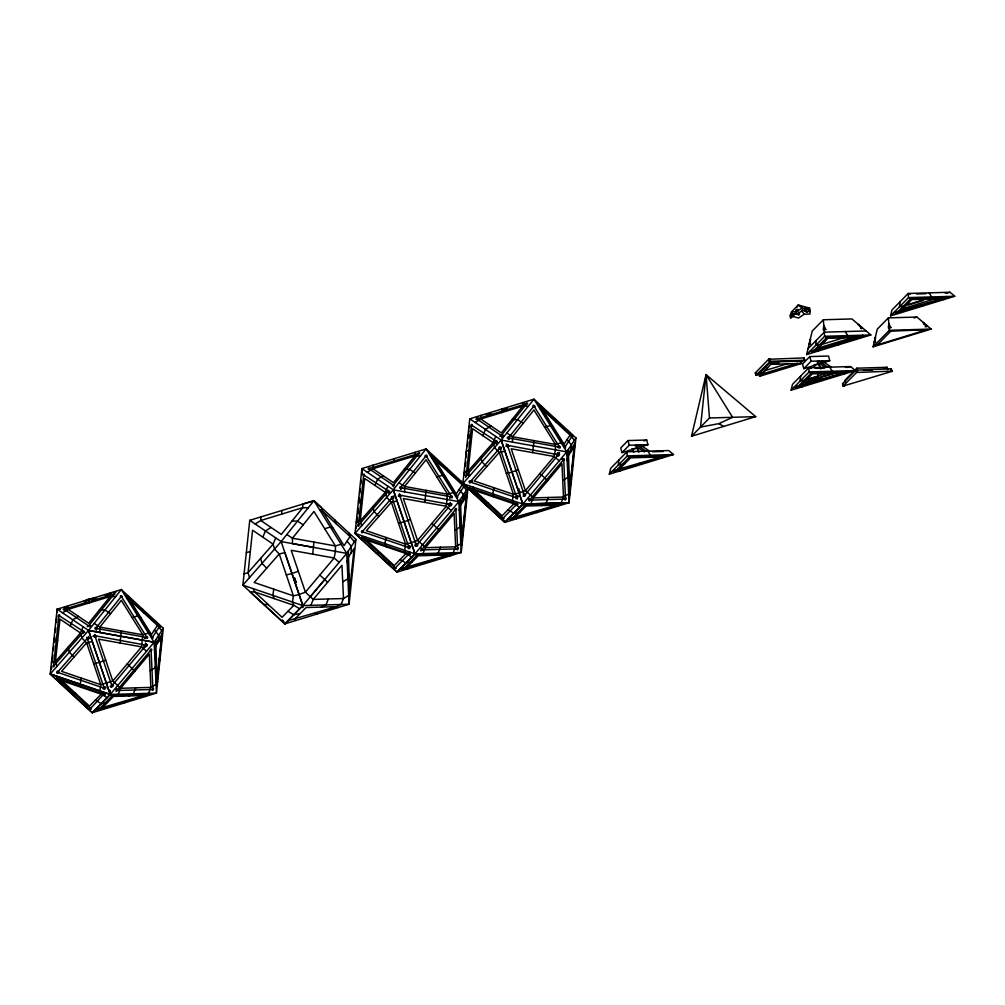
<?xml version="1.0" encoding="UTF-8"?>
<svg xmlns="http://www.w3.org/2000/svg" width="1005" height="1005" viewBox="0 0 1005 1005"><rect width="100%" height="100%" fill="white"/><g stroke="black" fill="none" stroke-linecap="round" stroke-linejoin="round"><path stroke-width="1.5" d="M99.859 632.472L99.859 627.082L121.329 600.324L142.798 634.808L141.542 646.868L112.799 681.038L100.789 684.719L61.556 671.34L86.606 642.823L92.259 641.491M121.329 630.952L120.06 643.012M312.681 554.144L313.949 542.084M404.613 491.872L404.613 486.483L426.095 459.725L447.564 494.209L446.295 506.256L417.565 540.426L411.259 542.763M426.095 490.34L424.826 502.4M512.475 442.1L512.487 436.723L533.957 409.965L555.426 444.436L555.426 449.825M533.957 440.579L532.688 452.639M281.764 514.083L281.84 510.515M68.227 605.789L68.139 609.369L62.561 612.849M89.156 602.95L89.231 599.369L90.061 599.457M155.147 644.695C154.883 641.693 154.707 648.878 155.147 644.695L161.968 634.318C162.408 630.148 162.257 637.296 161.968 634.318M260.835 516.922L260.76 520.502L255.17 523.982L249.755 520.301L242.871 585.136L284.804 623.879L349.074 604.231L355.933 539.409L313.949 500.691L249.755 520.301M372.981 465.189L372.905 468.77L367.315 472.25M393.91 462.338L393.998 458.757M415.002 452.338L414.927 455.918L393.445 482.676L372.905 468.77L414.927 455.918L420.429 456.006M459.913 504.095C459.662 501.106 459.448 508.291 459.913 504.095L466.986 492.236L461.509 545.2L461.672 542.826M466.735 493.719L466.848 494.674M480.855 415.417L480.767 418.997L475.177 422.477M501.784 412.578L501.859 408.997L502.889 409.625L507.387 408.256M567.775 454.323C567.549 451.295 567.31 458.494 567.775 454.323L574.596 443.946C575.048 439.801 574.86 447.037 574.596 443.946M58.554 672.672C56.958 668.111 55.451 675.574 58.554 672.672L103.113 687.86L104.332 686.867M88.49 636.529L88.88 637.685L86.606 639.13L58.152 671.516L59.295 670.787M363.308 532.06C361.712 527.512 360.217 534.974 363.308 532.06L407.879 547.26L409.098 546.255M387.428 491.998L388.634 490.34L388.583 492.136L387.478 492.262L389.45 492.89L387.478 492.262L359.024 524.648C358.772 529.095 356.285 523.731 359.024 524.648M389.412 492.626L387.44 491.696M393.257 495.917L393.445 496.822M471.182 481.998L469.925 483.053L469.008 481.558L469.699 480.779L471.182 481.998L472.325 481.269M495.289 442.238C499.322 436.547 493.103 446.522 497.274 442.866M809.414 342.931L809.502 344.426M155.725 639.821L156.981 679.782L156.064 684.317L150.863 687.395L120.613 688.287L112.799 681.038L98.591 639.155L141.542 646.868L146.567 651.227M158.463 641.919L158.727 635.261L154.418 629.997M348.333 550.966L349.602 590.915L348.672 595.45L343.484 598.528L313.233 599.42L305.42 592.171L291.199 550.288L334.15 558.001L339.175 562.36L302.857 605.588L284.867 623.866L250.107 591.819L254.604 591.945L293.837 605.312L299.704 608.729L302.807 605.575L281.136 541.569L255.17 523.982M351.084 553.052L351.348 546.393L347.039 541.13M460.478 499.221L461.747 539.17L460.818 543.705L455.629 546.795L425.379 547.675L422.577 544.823M463.23 501.319L463.493 494.648L459.185 489.385M568.353 449.461L569.609 489.41L568.679 493.945L563.491 497.035L533.24 497.915L530.439 495.063M571.091 451.547L571.355 444.888L567.046 439.625M469.26 427.565L469.511 426.082L469.536 427.703M810.168 310.47L809.967 314.012L804.239 314.201L798.611 318.032L793.133 316.5L790.583 318.02L789.955 315.696L791.563 311.852L798.259 304.98L809.528 308.146L810.168 310.47L808.962 311.525L802.731 310.47L796.99 314L792.204 314.188L790.583 318.02M92.912 636.266L94.583 636.567L94.709 634.62M144.795 645.901L144.393 644.745L145.574 646.29L146.768 646.19L147.094 644.469L146.014 643.954L144.921 644.971L95.098 635.776M398.445 496.168L399.751 495.478L399.462 494.008M449.16 504.146C449.021 506.834 452.526 504.095 450.353 503.028M449.725 505L450.466 503.417L451.999 504.158L450.944 505.804L448.682 504.56L450.064 505.515L417.427 544.333L415.517 543.617L417.64 544.572L417.54 546.067L415.492 545.69L416.547 544.044L416.271 545.841L414.6 545.539M506.005 446.308L507.739 445.077L506.143 444.034M117.773 690.209L116.58 689.769L116.065 691.453L117.773 690.209L116.178 688.99L117.698 690.485L152.057 689.48C155.021 685.887 152.722 692.897 152.057 689.48M456.823 548.881C457.476 552.285 459.788 545.288 456.823 548.881L422.452 549.886L420.957 548.14L422.552 549.346L420.831 550.853L421.334 549.17L422.552 549.346M52.197 661.014L52.838 654.996M53.315 650.474L53.793 645.951M54.27 641.429L54.76 636.881M55.237 632.333L55.727 627.798M56.368 621.731L56.795 616.58M54.509 642.195L54.835 639.167M53.692 664.858C55.928 667.069 50.853 667.81 53.692 664.858L58.818 616.681C61.657 613.728 56.582 614.47 58.818 616.681M110.047 686.39C113.565 687.985 110.148 682.006 112.673 684.933L145.31 646.127C143.213 646.052 146.655 645.449 145.474 642.949M156.918 683.425L156.705 685.825L162.019 635.235M121.304 589.558L163.312 628.276L156.453 693.098L92.246 712.733L50.25 673.991L57.134 609.181L121.329 589.558L154.142 642.233L156.453 693.098L110.236 694.442L50.25 673.991L88.515 630.437L121.329 589.558M355.016 533.391L361.901 468.581L426.095 448.946L468.079 487.676L461.22 552.499L397.013 572.134L355.016 533.391L393.282 489.824L426.095 448.946L458.896 501.633L461.22 552.499L415.002 553.843L397.013 572.134L355.016 533.391L414.952 553.83L397 572.121M356.8 521.922L357.277 517.399M357.755 512.877L358.232 508.367M358.873 502.337L359.35 497.789M359.84 493.254L360.318 488.706M360.808 484.159L361.122 481.131M357.014 522.801L357.34 519.773M357.981 513.718L358.308 510.691M358.458 524.258L363.571 476.069C366.423 473.129 361.348 473.87 363.571 476.069M449.913 505.415L450.24 502.337M502.387 518.48L504.824 522.374L522.864 504.083L569.069 502.739L504.874 522.361L462.878 483.631L469.762 418.809L501.143 440.064L566.757 451.873L575.94 437.904L533.957 399.186L469.75 418.821M464.335 475.164L464.825 470.642M465.302 466.132L465.78 461.609M466.257 457.099L466.32 451.22L470.327 449.939M467.388 446.522L467.865 441.974M468.343 437.426L468.833 432.879M468.581 438.193L468.908 435.165M471.433 426.308C469.209 424.097 474.285 423.356 471.433 426.308L466.32 474.498C464.159 482.186 467.576 471.081 468.305 475.126M557.775 455.654L558.102 452.577M569.546 493.066L569.332 495.465L574.646 444.863M569.081 502.726L566.757 451.873L533.957 399.186L501.143 440.064L522.876 504.045L569.081 502.726L575.94 437.904M618.841 460.026L618.314 465.039L624.67 463.833M706.05 374.664L700.498 427.112L718.902 423.62L732.595 417.301L706.05 374.664L691.503 436.258L755.71 416.635L706.05 374.664L709.492 417.98L691.503 436.258M800.658 376.046L800.131 381.058L806.487 379.852M816.173 340.444L815.645 345.444L822.002 344.238M900.078 301.739L899.538 306.739L905.907 305.533M861.436 328.334L861.461 327.027L861.725 328.283L860.732 328.509M81.179 678.023L80.224 684.217L81.606 687.495M273.787 589.156L272.832 595.349L274.214 598.628M385.933 537.424L384.978 543.617L386.36 546.896M493.807 487.651L492.852 493.844L494.234 497.123M512.462 500.54L513.417 494.347L499.234 452.451L494.535 447.589L493.128 442.64L495.729 436.396M96.932 628.514C94.156 631.366 94.545 624.695 96.932 628.514L145.725 637.283C148.112 641.102 148.501 634.431 145.725 637.283M401.699 487.902C398.922 490.754 399.312 484.083 401.699 487.902L450.479 496.684C452.866 500.503 453.255 493.832 450.479 496.684M558.353 446.911C561.129 444.059 560.74 450.743 558.353 446.911L509.56 438.142C509.585 436.346 506.131 436.811 507.538 438.469C511.306 438.406 507.399 440.579 508.97 437.188L533.366 406.799C537.964 407.477 531.344 402.955 533.366 406.799M356.273 528.278L356.285 526.369M82.737 631.994L83.465 633.137L83.704 630.889L82.737 631.994L84.809 632.321L59.496 615.889M555.438 449.8L554.157 456.496L525.427 490.666L519.12 492.99M154.544 651.026L155.461 646.491L161.466 637.346L156.981 679.782L157.647 681.905M156.227 663.137L155.298 667.672L150.109 670.75M347.152 562.159L348.082 557.624L354.087 548.491L349.602 590.915L350.255 593.038M348.836 574.27L347.918 578.805L342.73 581.882M459.298 510.414L460.227 505.879L466.232 496.746L461.747 539.17L462.401 541.293M460.981 522.525L460.064 527.06L454.876 530.15M567.159 460.654L568.089 456.119L574.094 446.986L569.609 489.41L570.275 491.533M568.843 472.765L567.926 477.3L562.737 480.377M313.799 501.332L313.949 500.691L346.75 553.366L349.074 604.231L302.857 605.588L284.88 552.624L279.227 553.956L254.177 582.473L293.41 595.852L299.063 594.52M609.319 474.184L610.713 468.292L626.982 451.76L668.777 450.542L673.526 454.549L609.319 474.184L627.308 455.893L673.526 454.549M791.136 390.204L792.53 384.312L808.799 367.78L850.594 366.561L855.343 370.569L791.136 390.204L809.126 371.913L855.343 370.569M806.651 354.589L812.216 331.072L823.334 319.766L851.901 318.937L870.858 334.966L806.651 354.589L824.64 336.298L870.858 334.966M873.081 346.825L877.252 329.188L888.37 317.882L916.937 317.052L931.158 329.075L873.081 346.825L889.35 330.281L931.158 329.075M890.556 315.884L891.938 310.005L908.206 293.46L950.014 292.254L954.75 296.261L890.556 315.884L908.533 297.593L954.75 296.261M65.312 608.942C63.064 611.995 62.486 607.51 65.312 608.942L113.05 594.357C115.311 591.304 115.889 595.802 113.05 594.357M370.079 468.343C367.817 471.383 367.24 466.898 370.079 468.343L417.804 453.745C420.065 450.705 420.643 455.19 417.804 453.745M477.94 418.583C475.692 421.623 475.101 417.138 477.94 418.583L525.678 403.985C527.927 400.945 528.504 405.43 525.678 403.985M103.188 687.583L103.502 689.015L104.834 689.292L104.884 687.445L103.188 687.583L104.482 686.629M407.955 546.984L408.269 548.416L409.6 548.68L409.651 546.846L407.955 546.984L409.236 546.029M515.816 497.224L516.13 498.656L517.462 498.92L517.512 497.086L515.816 497.224L518.09 495.779M516.872 496.772L517.562 495.993M564.684 499.121C565.35 502.525 567.649 495.515 564.684 499.121L530.313 500.113L528.718 498.907M95.613 635.989L94.822 636.931M96.028 636.517L94.859 634.771L93.741 636.102L95.035 637.22L96.028 636.517L94.998 636.077M400.379 495.39L399.588 496.332M400.794 495.905L399.626 494.159L398.508 495.503L399.789 496.608L400.794 495.905L399.751 495.478M508.241 445.617L507.45 446.559M508.656 446.145L507.487 444.398L506.369 445.73L507.651 446.848L508.656 446.145L507.625 445.705M310.445 596.53L324.803 579.483L319.778 575.086M118.213 694.216L120.613 688.287L149.343 654.104L150.863 687.395L148.476 693.337M135.738 687.835L133.351 693.777L128.615 695.963M310.834 605.349L313.233 599.42L341.964 565.237L343.484 598.528L341.084 604.47L336.348 606.656L287.97 620.713M328.359 598.98L325.959 604.909L321.223 607.095M422.979 553.617L425.379 547.675L454.109 513.505L455.629 546.795L453.23 552.725L448.494 554.923L400.116 568.968M440.504 547.235L438.105 553.165L433.369 555.35M530.841 503.844L533.24 497.915L561.971 463.732L563.491 497.035L561.104 502.965L556.355 505.151L507.977 519.208M548.366 497.475L545.979 503.405L541.23 505.59M339.175 562.36L346.75 553.366L355.896 539.421M70.224 626.052L72.825 619.809L78.415 616.329M83.101 626.768L80.501 632.999L55.451 661.516L51.443 662.798M262.845 537.185L265.446 530.942L271.023 527.462M275.709 537.901L273.109 544.145L248.072 572.649L244.052 573.93M374.991 485.44L377.591 479.209L383.169 475.717M387.855 486.156L385.254 492.4L360.217 520.917L356.197 522.198M482.852 435.68L485.453 429.437L491.043 425.957M408.143 553.303L410.341 554.182L361.398 537.235L363.584 538.115M799.163 313.032L797.442 313.975M96.204 629.708L96.593 627.761M96.091 629.444L96.782 627.999M96.241 629.959L96.895 628.251M145.072 638.489L145.876 636.831M145.185 638.276L146.064 636.655M401.535 487.387L400.844 488.845L401.347 487.149M400.97 489.096L401.661 487.651M449.788 498.128L450.83 496.055M508.517 438.846L509.221 437.389M508.706 439.072L509.409 437.627M508.832 439.336L509.522 437.879M558.24 447.627L558.943 446.182L534.547 407.012M105.224 692.571L90.789 708.198C86.832 706.942 93.339 710.849 90.789 708.198M408.646 553.83L409.713 551.795M449.825 497.89L451.069 495.942L426.685 456.773C422.025 455.981 428.708 453.456 426.685 456.773M147.182 695.008L149.531 694.355L97.096 710.246L99.445 709.593M476.672 417.577L477.877 417.012M451.936 554.396L454.285 553.742L401.862 569.634L404.211 568.993M512.11 519.284L509.723 519.874L562.159 503.982L559.798 504.636M616.555 471.094L614.206 471.747L666.604 455.793L664.255 456.446M803.862 358.257L804.791 360.255L799.993 361.963M813.887 351.511L811.5 352.102L863.936 336.21L861.7 336.889M798.372 387.113L796.023 387.767L848.421 371.812L846.072 372.466M897.792 312.806L895.392 313.397L947.828 297.505L945.479 298.158M910.53 293.95L909.085 293.988M891.422 368.797L855.908 370.142L842.542 383.734L843.157 386.071L891.711 371.461L891.096 369.124M796.613 307.605L798.259 304.98L802.091 308.133L808.334 309.188L809.528 308.146M793.133 316.5L795.596 312.555M152.572 637.082C149.871 634.771 154.556 640.461 152.572 637.082L159.393 626.705C157.358 623.326 162.081 628.967 159.393 626.705M163.312 628.276L154.142 642.233L110.236 694.442L92.246 712.733L50.25 673.991L110.198 694.442L109.909 690.309L110.236 694.442L92.234 712.721M457.325 496.483C454.624 494.159 459.323 499.9 457.325 496.483L464.159 486.106C462.086 482.714 466.91 488.38 464.159 486.106M458.896 501.633L393.294 489.824L415.002 553.818L458.908 501.608L468.079 487.676M565.187 446.723C562.486 444.386 567.197 450.139 565.187 446.723L572.021 436.346C569.961 432.992 574.734 438.532 572.021 436.346M793.284 314.176L792.882 315.155L793.862 314.15M767.418 367.843L759.617 376.297L759.001 373.961L770.772 361.988L801.023 361.109L801.638 363.446L759.617 376.297L771.677 363.509L779.277 363.282M791.739 313.032L792.493 312.153M113.615 594.734L89.219 625.135C83.201 629.507 93.327 622.648 90.061 627.107M120.738 597.171C118.716 593.327 125.349 597.837 120.738 597.171L96.342 627.56L95.902 629.205M302.807 605.575L242.871 585.136L281.136 541.569L313.949 500.691L321.173 507.387L322.567 511.218L344.037 545.702L350.041 536.557L348.685 532.725M393.973 484.523C395.668 486.608 389.588 485.641 393.973 484.523L418.369 454.134M425.504 456.559L401.108 486.96L400.656 488.606M526.243 404.374L501.847 434.763C495.829 439.135 505.955 432.276 502.688 436.735M117.648 689.568L150.285 650.75C150.134 646.919 153.903 650.449 150.285 650.75M422.414 548.969L455.051 510.151C454.901 506.306 458.669 509.837 455.051 510.151M522.864 504.083L566.77 451.835M530.276 499.196C526.658 499.51 530.426 503.04 530.276 499.196L562.913 460.391C562.762 456.546 566.531 460.076 562.913 460.391M54.257 665.247L82.712 632.861M145.989 644.067L144.004 646.328L145.951 644.067M145.486 647.019L147.459 644.77M362.918 530.904L391.372 498.518L393.646 497.073M466.885 474.875L495.339 442.489L497.312 443.13M462.878 483.631L501.143 440.064L522.814 504.07L504.862 522.349L462.878 483.631L522.814 504.07M470.78 481.144L499.234 448.758L501.508 447.313M557.624 454.825L559.571 452.564M282.38 619.985L284.804 623.879L299.704 608.729M395.555 567.599C398.093 570.212 391.636 566.393 395.555 567.599L408.909 553.994M503.417 517.839C505.955 520.452 499.498 516.633 503.417 517.839L516.771 504.234C520.728 505.49 514.221 501.596 516.771 504.234M98.616 709.618L111.982 696.025C116.065 694.832 109.419 695.774 111.982 696.025M414.839 545.3L416.924 543.177M403.369 569.018L416.748 555.413C420.907 554.195 414.135 555.2 416.748 555.413M511.243 519.246L524.61 505.653C528.806 504.447 522.035 505.415 524.61 505.653M641.253 446.735L647.923 444.687L646.705 440.014L627.999 440.554L620.726 447.954L621.957 452.627L637.258 447.954L639.054 451.986M621.957 452.627L629.231 445.228L647.923 444.687M615.688 471.056L629.055 457.463C633.213 456.257 626.379 457.275 629.055 457.463M759.717 374.275L755.911 375.204L755.295 372.868L768.662 359.275L804.176 357.918M755.911 375.204L770.433 361.26L804.791 360.255M808.045 348.71L824.314 332.165L866.109 330.959M813.02 351.474L826.386 337.881C830.545 336.662 823.811 337.642 826.386 337.881M824.979 340.682L817.53 348.27L854.074 337.09M809.816 356.574L802.543 363.973L803.774 368.647L829.741 360.707L828.522 356.034L809.816 356.574L811.048 361.247L803.774 368.647M797.505 387.088L810.872 373.483C815.005 372.265 808.208 373.295 810.872 373.483M896.912 312.769L910.291 299.176C914.399 297.983 907.691 298.95 910.291 299.176M887.654 369.639L887.051 367.302L856.8 368.182L845.029 380.154L845.645 382.49M843.157 386.071L856.524 372.478L892.038 371.134M66.267 607.523L64.659 607.573M861.737 328.648L858.358 324.401L858.509 325.218M810.997 368.358L809.678 368.307M847.027 367.315L845.419 367.365M946.434 292.995L945.115 292.945M86.857 639.331L88.39 638.401L86.656 637.283L86.857 639.331L89.131 637.886M87.134 639.456L89.395 638.012M87.41 639.519L88.829 638.778L87.686 639.494L103.804 687.081M391.611 498.719L393.156 497.802L391.422 496.684L391.611 498.719L393.885 497.274M391.887 498.857L393.583 498.166L392.452 498.895L408.57 546.481M392.176 498.907L393.307 498.191M499.485 448.959C503.04 447.514 498.543 450.617 498.844 447.602C499.535 445.265 502.802 448.833 499.749 449.097M500.038 449.147L501.457 448.406M470.981 481.395L472.111 480.679M471.119 481.684L472.25 480.968M472.312 481.571L471.169 482.3L515.741 497.5L518.065 496.658M515.967 496.985L517.311 496.093M792.204 314.188L791.563 311.852L796.349 311.676L802.091 308.133L802.731 310.47M114.256 592.473L116.14 591.958M524.736 494.297C520.364 497.739 529.283 495.628 523.592 494.133M843.019 337.818L847.743 335.632L845.218 331.562M926.912 299.113L931.648 296.927L929.11 292.857M862.868 335.193L858.144 337.379L809.766 351.436M946.773 296.488L942.037 298.673L893.659 312.731M645.687 457.401L650.411 455.215L647.886 451.145M827.504 373.42L832.228 371.234L829.703 367.164M148.464 693.337L143.74 695.523L95.362 709.58M665.536 454.788L660.8 456.961L612.434 471.018M847.353 370.807L842.63 372.981L794.252 387.038M145.373 638.112L146.315 636.542L121.919 597.385M797.555 311.11L798.372 310.872M512.01 472.049L518.316 469.724M404.148 521.821L410.455 519.485M292.003 573.554L298.309 571.229M99.382 662.421L105.688 660.097M299.113 594.495L305.42 592.171L334.15 558.001L335.419 551.33L335.419 545.941L313.949 511.457L292.468 538.215L292.468 543.605L313.949 547.449M925.165 326.813L926.949 326.587M362.466 499.699L358.458 500.98L359.112 503.116M464.071 472.438L468.079 471.144L493.128 442.64L472.589 428.72L468.079 471.144L469.486 476.106M246.313 552.725L250.32 551.443M53.692 641.592L57.7 640.298M486.483 414.65L490.955 413.281M905.467 305.332L926.359 298.95M908.319 304.992L923.206 300.445M947.037 293.159L950.014 292.254M901.611 309.038L937.401 298.096M821.299 344.589L846.147 336.989M913.997 317.957L916.937 317.052M764.792 370.657L788.184 363.509M759.001 373.961L762.004 373.043M761.024 374.337L797.568 363.157M815.055 367.73L813.849 365.041L818.485 363.622L820.871 368.006M805.734 379.752L826.16 373.496M808.862 379.325L817.769 376.599M847.63 367.478L850.594 366.561M91.769 599.545L96.266 598.163M105.274 595.412L109.771 594.03M802.995 382.578L836.009 372.478M805.08 382.478L820.093 377.88M833.597 373.76L820.997 377.076L821.613 379.413L823.233 380.38M643.816 440.894L646.705 440.014M884.048 368.219L887.051 367.302M633.238 451.71L632.032 449.021L637.258 447.954M313.937 500.716L302.857 504.083L302.781 507.651L281.3 534.409L260.76 520.502L302.781 507.651L308.284 507.751M544.697 427.2L550.363 425.53L553.303 426.949M436.823 476.96L442.502 475.29L445.441 476.722M561.091 442.765L555.426 444.436L512.487 436.723L506.809 433.004M324.678 528.705L330.356 527.035L333.296 528.454M453.23 492.538L447.564 494.209L404.613 486.483L398.947 482.764M341.084 544.27L335.419 545.941L292.468 538.215L286.802 534.509M132.07 617.573L137.735 615.889L140.687 617.321M148.476 633.137L142.798 634.808L99.859 627.082L94.194 623.376M810.683 343.811L809.515 344.288L810.319 339.087L810.696 339.828M875.719 341.926L874.853 342.579M504.887 451.119L499.234 452.451L474.184 480.968L513.417 494.347L519.07 493.015M506.332 473.405L511.985 472.074M397.025 500.892L391.372 502.224L366.323 530.728L405.555 544.107L411.208 542.775M398.457 523.165L404.123 521.834M286.312 574.898L291.978 573.579M93.704 663.765L99.357 662.433M557.298 453.217L558.893 454.273L557.159 455.491M145.147 645.976L146.253 644.959L145.599 643.627M94.407 598.063L88.063 599.269L83.327 601.442L85.99 601.367M520.226 512.01L513.869 513.216L507.965 509.799M412.364 561.782L406.007 562.988L400.103 559.559M300.219 613.515L293.862 614.721L287.958 611.304M101.241 703.588L107.598 702.382M755.295 372.868L756.124 372.842M842.542 383.734L843.371 383.709L843.986 386.046M471.119 488.669L469.31 487.362L502.337 517.462M58.504 679.041L56.682 677.722L89.709 707.834M916.46 293.963L925.831 293.699M911.447 298.824L945.806 297.819M827.555 337.529L861.913 336.524M811.048 361.247L829.741 360.707M801.638 363.446L771.388 364.325L770.772 361.988M815.457 368.32L824.766 368.056M863.458 370.343L872.528 370.079M812.027 373.131L846.386 372.139M709.492 417.98L755.71 416.635M652.421 451.76L663.35 451.446M630.21 457.112L664.569 456.119M525.766 505.301L560.124 504.309M417.904 555.062L452.263 554.069M60.212 609.105L57.122 609.193L57.272 612.158M60.225 609.08L57.147 609.168L88.515 630.437L154.142 642.233L88.528 630.424L110.198 694.442L88.528 630.424M113.138 695.661L147.496 694.669M528.291 406.246L522.788 406.158L480.767 418.997L501.307 432.916L522.788 406.158L522.876 402.578L523.907 403.206M512.048 419.537L517.55 419.625L523.216 423.344M404.186 469.297L409.688 469.385L415.354 473.104M292.04 521.03L297.543 521.13L303.209 524.836M115.663 596.618L110.161 596.518L68.139 609.369L88.679 623.276L110.161 596.518L110.249 592.95L111.279 593.578M99.42 609.897L104.922 609.997L110.588 613.703M470.126 490.314L474.611 490.44L513.844 503.819L519.711 507.224M483.87 502.99L488.355 503.116M362.265 540.087L366.75 540.2L405.982 553.579L411.849 556.984M376.008 552.75L380.493 552.876M263.863 604.495L268.348 604.621M57.499 680.687L61.983 680.812L101.216 694.179L107.095 697.583M71.242 693.362L75.727 693.488M523.241 496.282L524.547 495.591L523.994 493.958M112.108 684.669C107.472 690.071 117.07 684.97 111.48 684.719L95.337 637.145L94.307 636.718M281.136 541.569L346.75 553.366M88.553 638.791L87.749 638.401M825.884 329.514L823.522 330.168M540.049 406.849L538.68 404.952L564.433 446.019M432.188 456.622L430.818 454.712L456.572 495.779M499.925 516.608L499.372 516.143M127.421 597.221L126.115 595.287L151.805 636.391M497.437 441.961L472.124 425.517M495.365 441.622L497.337 442.263M495.302 441.936L497.287 442.577M389.576 491.721L364.262 475.29M387.49 491.395L389.475 492.023M415.831 543.63L416.598 544.132M471.445 488.342L516.017 503.53M58.818 678.714L105.575 694.782L103.389 693.902M806.525 310.646L805.533 310.043M804.565 310.005L806.123 310.005M557.021 454.386C559.031 459.046 561.192 451.396 557.536 454.599L507.726 445.403M557.725 455.516L525.288 494.561L523.693 493.87M507.45 445.981L508.48 446.408M507.211 446.195L508.241 446.635M506.935 446.346L507.965 446.773L524.108 494.36M523.077 493.92L524.422 494.284M448.645 503.932L449.675 504.359L399.852 495.164M448.619 504.246L449.662 504.686M448.82 504.849L449.863 505.276M399.588 495.741L400.618 496.181M399.349 495.968L400.379 496.395M399.06 496.106L400.103 496.545L415.731 543.906L416.912 544.12M144.067 645.449L145.097 645.888M94.822 636.353L95.852 636.781M94.583 636.567L95.626 636.994M539.622 408.281L542.574 409.713L570.049 435.052L574.358 440.316M431.761 458.054L434.713 459.473L462.187 484.825L466.496 490.088M319.615 509.786L322.567 511.218L350.041 536.557L354.35 541.821M126.994 598.653L129.947 600.086L157.421 625.424L161.73 630.688M95.349 700.171L101.216 703.575M943.657 299.653L942.037 298.673L911.786 299.553L900.015 311.525L901.636 312.492M921.02 305.093L922.653 306.073M859.765 338.358L858.144 337.379L827.894 338.258L816.123 350.23L817.743 351.197M837.127 343.798L838.76 344.778M844.25 373.961L842.63 372.981L812.379 373.86L800.608 385.832L802.229 386.812M718.902 423.62L723.6 426.447M662.433 457.941L660.8 456.961L630.562 457.84L618.791 469.812L620.412 470.792M632.032 449.021L633.828 452.062M639.796 463.393L641.416 464.36M557.989 506.131L556.355 505.151L526.105 506.03L514.334 518.002L515.967 518.969M535.351 511.57L536.971 512.55M450.114 555.891L448.494 554.923L418.243 555.79L406.472 567.762L408.105 568.742M427.489 561.343L429.11 562.323M337.982 607.636L336.348 606.656L306.098 607.535L294.327 619.507L295.96 620.474M315.344 613.075L316.964 614.055M145.361 696.503L143.74 695.523L113.49 696.402L101.719 708.374L103.339 709.342M122.723 701.942L124.344 702.922M822.065 360.933L831.361 367.127M828.032 367.214L818.723 361.034L817.015 361.825L825.155 367.24M640.248 444.914L649.544 451.107M646.215 451.195L636.906 445.014L635.198 445.805L644.494 451.986M477.35 419.311L500.691 435.115L501.533 437.1M369.488 469.084L392.817 484.875L393.671 486.86M64.722 609.683L88.063 625.487M562.147 459.147L563.755 460.365L565.476 498.179M561.908 459.26L563.504 460.478M420.944 548.391L422.54 549.609M116.203 688.739L117.799 689.958M106.015 687.772L105.437 687.031M559.195 460.855L554.157 456.496L511.218 448.783L525.427 490.666L530.452 495.025M539.798 473.581L544.823 477.94M451.32 510.628L446.295 506.256L403.344 498.543L417.565 540.426L422.59 544.798M431.924 523.341L439.738 530.59M127.17 663.953L134.984 671.189M540.213 406.598L571.43 435.391M432.351 456.37L463.556 485.151M363.257 538.441L394.475 567.235M127.585 596.97L158.803 625.763M362.529 538.693L364.815 540.803M60.061 681.415L62.348 683.526M86.945 706.716L86.342 706.025M544.811 477.978L547.612 480.83M324.803 579.483L327.592 582.322M486.709 466.709L482.011 461.848L480.604 456.886M378.847 516.47L374.149 511.608L372.742 506.658M266.702 568.214L262.004 563.353L260.596 558.391M74.081 657.082L69.383 652.22L67.976 647.258M801.563 310.746L804.239 314.201M410.543 546.971L410.141 546.117M874.853 341.662L874.451 341.059L874.476 342.378L875.355 337.203L875.732 337.944M890.92 327.63L888.571 328.283M503.241 519.736L504.874 522.361M283.222 621.241L284.867 623.866M818.485 363.622L820.884 368.998M817.454 373.106L818.66 375.795M636.668 447.602L638.477 451.634M501.57 434.788L502.412 436.76M501.269 434.851L502.111 436.836M500.967 434.964L501.809 436.949M512.462 500.528L513.844 503.819L502.098 515.791L474.611 490.44L473.229 487.161M365.368 536.921L366.75 540.2L394.224 565.551L405.982 553.579L404.6 550.3L405.555 544.107L391.372 502.224L386.674 497.349L385.254 492.4L364.715 478.493L360.217 520.917L361.624 525.866M253.222 588.666L254.604 591.945L282.078 617.296L293.837 605.312L292.455 602.045L293.41 595.852L279.227 553.956L274.528 549.094L273.109 544.145L252.569 530.225L248.072 572.649L249.479 577.611M60.602 677.521L61.983 680.812L89.47 706.151L101.216 694.179L99.834 690.9L100.789 684.719L86.606 642.823L81.908 637.961L80.501 632.999L59.961 619.093L55.451 661.516L56.858 666.478M568.692 431.22L570.049 435.052L564.044 444.197L542.574 409.713L541.218 405.869M554.948 418.545L556.318 422.389M460.83 480.98L462.187 484.825L456.182 493.958L434.713 459.473L433.343 455.642M447.087 468.317L448.444 472.149M388.834 563.001L389.714 565.451M334.941 520.05L336.298 523.894M156.064 621.593L157.421 625.424L151.416 634.557L129.947 600.086L128.59 596.241M142.321 608.917L143.69 612.749M518.618 488.342L520.088 492.676M294.679 578.264L296.148 582.611M500.314 449.122L516.432 496.709M414.952 553.83L393.282 489.824L361.901 468.581L362.152 474.435M294.465 577.762L295.973 582.209M571.858 468.192L572.511 470.315M463.983 517.964L464.649 520.088M351.838 569.697L352.504 571.82M159.23 658.564L159.883 660.687M468.569 430.002L468.996 431.359M360.707 479.774L361.36 481.898M55.941 620.374L56.607 622.497M923.783 324.188L923.394 322.517L925.53 325.733L926.761 326.399L926.497 325.143L926.535 325.871M808.334 309.188L808.962 311.525M796.349 311.676L796.99 314M891.234 368.898L891.85 371.234M891.108 368.986L891.711 371.461M856.8 368.182L857.68 372.126M856.813 369.89L857.428 372.227M856.524 369.991L857.139 372.327M856.222 370.079L856.825 372.415M855.908 370.142L856.524 372.478M843.258 383.684L843.873 386.02M843.069 383.671L843.685 386.008M842.831 383.696L843.434 386.033M803.987 358.019L804.603 360.368M769.817 358.923L770.433 361.26M769.566 359.024L770.182 361.36M769.277 359.124L769.893 361.461M768.976 359.2L769.591 361.536M768.662 359.275L769.277 361.612M756.011 372.805L756.627 375.154M755.823 372.805L756.438 375.141M755.584 372.817L756.187 375.166M627.999 440.554L629.231 445.228M908.206 293.46L908.533 297.593M888.37 317.882L889.35 330.281M823.334 319.766L824.64 336.298M808.799 367.78L809.126 371.913M626.982 451.76L627.308 455.893M302.744 604.508L302.995 607.636M567.649 455.504L569.383 493.317M459.788 505.264L461.509 543.077M455.881 510.125L457.614 547.939M155.021 645.863L156.755 683.676M151.127 650.725L152.848 688.538M51.268 668.463C51.506 671.453 51.758 664.292 51.268 668.463M823.434 328.685L823.535 330.029L823.987 328.107L825.695 329.326L823.773 325.406L823.434 328.685M888.47 326.801L888.571 328.145L889.023 326.223L890.744 327.442L888.809 323.522L888.47 326.801M795.734 310.382L797.932 309.465L795.734 310.382M797.606 314.15C799.226 317.567 800.834 310.746 797.606 314.15M804.641 307.806L807.002 308.409L804.641 307.806M804.854 311.11L807.116 312.078L804.854 311.11M875.355 345.469L877.704 344.954L875.355 345.469M889.375 331.21L891.724 330.695L889.5 331.122M925.404 330.168L877.365 344.853L890.819 331.173L927.741 329.653L925.391 330.306"/></g></svg>
